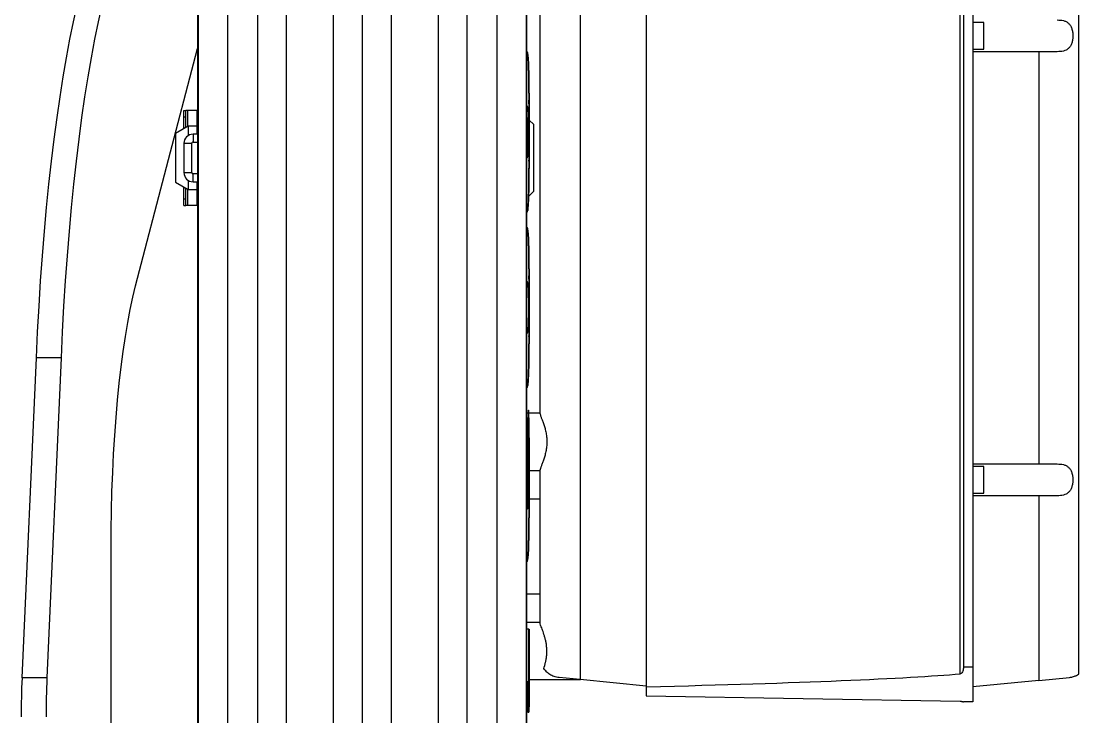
# Model space of a CAD drawing. Header units: centimetres. Extents: x 470464 to 524273, y 49611 to 59074.
# Drawn here: x 488119.46 to 488152.84, y 53987.44 to 54009.38 of the extents above; entities that cross this region are included whole.
import ezdxf

# ---------------------------------------------------------------- set-up
doc = ezdxf.new("R2010")
doc.units = ezdxf.units.CM
doc.header["$MEASUREMENT"] = 0
doc.layers.add('vinç', color=7, linetype='Continuous')

# ---------------------------------------------------------------- blocks, each defined once
blk = doc.blocks.new('fdtrhrghrtsehserhtr')
at = {"color": 2, "linetype": 'Continuous', "lineweight": 25}
for p, q in [((427558.187, 71814.099), (427531.966, 71814.099)), ((427558.391, 71812.833), (427558.297, 71813.806)), ((427538.568, 71813.414), (427538.568, 71812.833)), ((427551.568, 71812.833), (427551.568, 71813.414)), ((427552.568, 71813.414), (427552.568, 71812.833)), ((427538.568, 71812.833), (427538.568, 71810.749)), ((427538.568, 71812.833), (427551.568, 71812.833)), ((427551.568, 71810.749), (427551.568, 71812.833)), ((427552.568, 71812.833), (427552.568, 71810.749)), ((427552.568, 71812.833), (427558.391, 71812.833)), ((427558.391, 71812.833), (427558.591, 71810.749)), ((427537.643, 71811.099), (427537.643, 71810.749)), ((427538.493, 71811.099), (427537.643, 71811.099)), ((427538.493, 71810.749), (427538.493, 71811.099)), ((427551.643, 71811.099), (427551.643, 71810.749)), ((427552.493, 71811.099), (427551.643, 71811.099)), ((427552.493, 71810.749), (427552.493, 71811.099)), ((427532.182, 71810.749), (427557.97, 71810.749)), ((427557.97, 71810.749), (427557.97, 71810.459)), ((427557.97, 71810.749), (427559.07, 71810.749)), ((427559.07, 71810.749), (427559.07, 71810.459)), ((427558.184, 71810.354), (427531.969, 71810.354)), ((427532.182, 71810.459), (427557.97, 71810.459)), ((427558.876, 71800.449), (427559.049, 71810.354)), ((427531.559, 71800.449), (427558.594, 71800.449)), ((427558.568, 71800.449), (427558.368, 71798.365)), ((427558.594, 71800.449), (427558.876, 71800.449)), ((427531.819, 71798.365), (427558.368, 71798.365)), ((427558.368, 71798.365), (427558.304, 71797.701)), ((427558.368, 71796.753), (427558.368, 71798.372)), ((427549.982, 71797.099), (427532.546, 71797.099)), ((427549.968, 71797.099), (427549.968, 71796.745)), ((427556.582, 71797.099), (427551.755, 71797.099)), ((427551.768, 71796.755), (427551.768, 71797.099)), ((427552.678, 71797.099), (427552.678, 71796.755)), ((427555.658, 71796.684), (427555.658, 71797.099)), ((427556.568, 71797.099), (427556.568, 71796.684)), ((427909.419, 71796.684), (427339.423, 71796.684)), ((427339.423, 71796.657), (427909.419, 71796.657)), ((427538.568, 71796.684), (427538.57, 71796.688)), ((427538.57, 71796.684), (427538.57, 71796.688)), ((427538.583, 71796.688), (427538.583, 71796.698)), ((427538.608, 71796.697), (427538.608, 71796.707)), ((427538.646, 71796.706), (427538.646, 71796.716)), ((427538.698, 71796.714), (427538.698, 71796.724)), ((427538.763, 71796.721), (427538.763, 71796.731)), ((427538.843, 71796.727), (427538.843, 71796.737)), ((427538.94, 71796.732), (427538.94, 71796.742)), ((427539.052, 71796.736), (427539.052, 71796.746)), ((427539.18, 71796.74), (427539.18, 71796.75)), ((427539.327, 71796.742), (427539.327, 71796.752)), ((427539.491, 71796.743), (427539.491, 71796.753)), ((427539.674, 71796.745), (427539.674, 71796.755)), ((427539.877, 71796.745), (427539.877, 71796.755)), ((427540.099, 71796.745), (427540.099, 71796.755)), ((427540.21, 71796.745), (427540.099, 71796.745)), ((427541.991, 71796.755), (427540.21, 71796.755)), ((427540.273, 71796.684), (427540.274, 71796.686)), ((427540.343, 71796.755), (427540.607, 71796.755)), ((427540.343, 71796.745), (427540.343, 71796.755)), ((427540.607, 71796.745), (427540.343, 71796.745)), ((427540.607, 71796.755), (427540.894, 71796.755)), ((427540.607, 71796.745), (427540.607, 71796.755)), ((427540.894, 71796.745), (427540.607, 71796.745)), ((427540.704, 71796.735), (427540.668, 71796.699)), ((427540.668, 71796.699), (427540.668, 71796.684)), ((427541.918, 71796.699), (427540.668, 71796.699)), ((427540.868, 71796.899), (427540.725, 71796.755)), ((427540.8, 71796.736), (427540.885, 71796.737)), ((427542.968, 71796.899), (427540.868, 71796.899)), ((427540.885, 71796.737), (427540.975, 71796.737)), ((427540.894, 71796.755), (427541.2, 71796.755)), ((427540.894, 71796.745), (427540.894, 71796.755)), ((427541.2, 71796.745), (427540.894, 71796.745)), ((427540.975, 71796.737), (427541.07, 71796.737)), ((427541.07, 71796.737), (427541.166, 71796.737)), ((427541.166, 71796.737), (427541.259, 71796.737)), ((427541.2, 71796.745), (427541.2, 71796.755)), ((427541.2, 71796.755), (427541.495, 71796.755)), ((427541.495, 71796.745), (427541.2, 71796.745)), ((427541.259, 71796.737), (427541.347, 71796.736)), ((427541.347, 71796.736), (427541.429, 71796.736)), ((427541.495, 71796.745), (427541.495, 71796.755)), ((427541.495, 71796.755), (427541.766, 71796.755)), ((427541.766, 71796.745), (427541.495, 71796.745)), ((427541.766, 71796.745), (427541.766, 71796.755)), ((427541.921, 71796.686), (427541.922, 71796.684)), ((427542.016, 71796.745), (427541.991, 71796.745)), ((427542.016, 71796.745), (427542.016, 71796.755)), ((427542.246, 71796.745), (427542.246, 71796.755)), ((427542.455, 71796.745), (427542.455, 71796.755)), ((427542.644, 71796.744), (427542.644, 71796.754)), ((427542.815, 71796.742), (427542.815, 71796.752)), ((427543.12, 71796.747), (427542.968, 71796.899)), ((427542.968, 71796.74), (427542.968, 71796.75)), ((427543.102, 71796.737), (427543.102, 71796.747)), ((427543.22, 71796.734), (427543.22, 71796.744)), ((427543.321, 71796.729), (427543.321, 71796.739)), ((427543.407, 71796.723), (427543.407, 71796.733)), ((427543.477, 71796.717), (427543.477, 71796.727)), ((427543.533, 71796.709), (427543.533, 71796.719)), ((427543.556, 71796.705), (427543.556, 71796.715)), ((427543.566, 71796.703), (427543.566, 71796.713)), ((427543.573, 71796.701), (427543.573, 71796.711)), ((427543.603, 71796.692), (427543.603, 71796.702)), ((427543.621, 71796.684), (427543.621, 71796.692)), ((427544.102, 71796.684), (427544.104, 71796.688)), ((427544.104, 71796.684), (427544.104, 71796.688)), ((427544.117, 71796.688), (427544.117, 71796.698)), ((427544.142, 71796.697), (427544.142, 71796.707)), ((427544.18, 71796.706), (427544.18, 71796.716)), ((427544.231, 71796.714), (427544.231, 71796.724)), ((427544.297, 71796.721), (427544.297, 71796.731)), ((427544.377, 71796.727), (427544.377, 71796.737)), ((427544.474, 71796.732), (427544.474, 71796.742)), ((427544.586, 71796.736), (427544.586, 71796.746)), ((427544.714, 71796.74), (427544.714, 71796.75)), ((427544.86, 71796.742), (427544.86, 71796.752)), ((427545.025, 71796.743), (427545.025, 71796.753)), ((427545.208, 71796.745), (427545.208, 71796.755)), ((427545.41, 71796.745), (427545.41, 71796.755)), ((427545.633, 71796.745), (427545.633, 71796.755)), ((427545.744, 71796.745), (427545.633, 71796.745)), ((427547.524, 71796.755), (427545.744, 71796.755)), ((427545.877, 71796.755), (427546.141, 71796.755)), ((427545.877, 71796.745), (427545.877, 71796.755)), ((427546.141, 71796.745), (427545.877, 71796.745)), ((427546.141, 71796.755), (427546.428, 71796.755)), ((427546.141, 71796.745), (427546.141, 71796.755)), ((427546.428, 71796.745), (427546.141, 71796.745)), ((427546.334, 71796.736), (427546.419, 71796.737)), ((427546.419, 71796.737), (427546.509, 71796.737)), ((427546.428, 71796.755), (427546.734, 71796.755)), ((427546.428, 71796.745), (427546.428, 71796.755)), ((427546.734, 71796.745), (427546.428, 71796.745)), ((427546.509, 71796.737), (427546.603, 71796.737)), ((427546.603, 71796.737), (427546.7, 71796.737)), ((427546.7, 71796.737), (427546.793, 71796.737)), ((427546.734, 71796.755), (427547.028, 71796.755)), ((427546.734, 71796.745), (427546.734, 71796.755)), ((427547.028, 71796.745), (427546.734, 71796.745)), ((427546.793, 71796.737), (427546.881, 71796.736)), ((427546.881, 71796.736), (427546.963, 71796.736)), ((427547.028, 71796.745), (427547.028, 71796.755)), ((427547.028, 71796.755), (427547.3, 71796.755)), ((427547.3, 71796.745), (427547.028, 71796.745)), ((427547.3, 71796.745), (427547.3, 71796.755)), ((427547.455, 71796.686), (427547.456, 71796.684)), ((427547.55, 71796.745), (427547.524, 71796.745)), ((427547.55, 71796.745), (427547.55, 71796.755)), ((427547.78, 71796.745), (427547.78, 71796.755)), ((427547.989, 71796.745), (427547.989, 71796.755)), ((427548.178, 71796.744), (427548.178, 71796.754)), ((427548.349, 71796.742), (427548.349, 71796.752)), ((427548.502, 71796.74), (427548.502, 71796.75)), ((427548.636, 71796.737), (427548.636, 71796.747)), ((427548.753, 71796.734), (427548.753, 71796.744)), ((427548.855, 71796.729), (427548.855, 71796.739)), ((427548.941, 71796.723), (427548.941, 71796.733)), ((427549.011, 71796.717), (427549.011, 71796.727)), ((427549.067, 71796.709), (427549.067, 71796.719)), ((427549.09, 71796.705), (427549.09, 71796.715)), ((427549.1, 71796.703), (427549.1, 71796.713)), ((427549.107, 71796.701), (427549.107, 71796.711)), ((427549.137, 71796.692), (427549.137, 71796.702)), ((427549.155, 71796.684), (427549.155, 71796.692)), ((427549.873, 71796.73), (427549.873, 71796.74)), ((427549.968, 71796.73), (427549.968, 71796.684)), ((427549.981, 71796.736), (427549.981, 71796.746)), ((427550.096, 71796.684), (427550.096, 71796.686)), ((427550.104, 71796.739), (427550.104, 71796.749)), ((427550.221, 71796.684), (427550.221, 71796.692)), ((427550.24, 71796.742), (427550.24, 71796.752)), ((427550.36, 71796.687), (427550.36, 71796.697)), ((427550.391, 71796.744), (427550.391, 71796.754)), ((427550.513, 71796.691), (427550.513, 71796.701)), ((427550.557, 71796.745), (427550.557, 71796.755)), ((427550.68, 71796.694), (427550.68, 71796.704)), ((427550.738, 71796.745), (427550.738, 71796.755)), ((427550.862, 71796.697), (427550.862, 71796.707)), ((427550.935, 71796.745), (427550.935, 71796.755)), ((427551.057, 71796.699), (427551.057, 71796.709)), ((427552.877, 71796.755), (427551.075, 71796.755)), ((427551.148, 71796.745), (427551.075, 71796.745)), ((427551.148, 71796.745), (427551.148, 71796.755)), ((427551.265, 71796.711), (427551.486, 71796.711)), ((427551.265, 71796.701), (427551.265, 71796.711)), ((427551.486, 71796.701), (427551.265, 71796.701)), ((427551.376, 71796.755), (427551.621, 71796.755)), ((427551.376, 71796.745), (427551.376, 71796.755)), ((427551.621, 71796.745), (427551.376, 71796.745)), ((427551.486, 71796.711), (427551.599, 71796.711)), ((427551.486, 71796.701), (427551.486, 71796.711)), ((427551.599, 71796.701), (427551.486, 71796.701)), ((427551.599, 71796.711), (427551.693, 71796.711)), ((427551.599, 71796.701), (427551.599, 71796.711)), ((427551.693, 71796.701), (427551.599, 71796.701)), ((427551.621, 71796.755), (427551.883, 71796.755)), ((427551.621, 71796.745), (427551.621, 71796.755)), ((427551.883, 71796.745), (427551.621, 71796.745)), ((427551.693, 71796.711), (427552.067, 71796.71)), ((427551.693, 71796.701), (427551.693, 71796.711)), ((427552.067, 71796.7), (427551.693, 71796.701)), ((427551.768, 71796.711), (427551.768, 71796.737)), ((427551.774, 71796.737), (427551.881, 71796.738)), ((427551.881, 71796.738), (427552, 71796.738)), ((427551.883, 71796.755), (427552.02, 71796.755)), ((427551.883, 71796.745), (427551.883, 71796.755)), ((427552.02, 71796.745), (427551.883, 71796.745)), ((427552, 71796.738), (427552.12, 71796.738)), ((427552.02, 71796.755), (427552.08, 71796.755)), ((427552.02, 71796.745), (427552.02, 71796.755)), ((427552.08, 71796.745), (427552.02, 71796.745)), ((427552.067, 71796.7), (427552.067, 71796.71)), ((427552.08, 71796.745), (427552.08, 71796.755)), ((427552.08, 71796.755), (427552.128, 71796.755)), ((427552.128, 71796.745), (427552.08, 71796.745)), ((427552.12, 71796.738), (427552.228, 71796.737)), ((427552.128, 71796.755), (427552.321, 71796.755)), ((427552.128, 71796.745), (427552.128, 71796.755)), ((427552.321, 71796.745), (427552.128, 71796.745)), ((427552.228, 71796.737), (427552.328, 71796.737)), ((427552.321, 71796.755), (427552.514, 71796.755)), ((427552.321, 71796.745), (427552.321, 71796.755)), ((427552.514, 71796.745), (427552.321, 71796.745)), ((427552.439, 71796.698), (427552.439, 71796.708)), ((427552.514, 71796.755), (427552.706, 71796.755)), ((427552.514, 71796.745), (427552.514, 71796.755)), ((427552.706, 71796.745), (427552.514, 71796.745)), ((427552.619, 71796.695), (427552.619, 71796.705)), ((427552.678, 71796.731), (427552.678, 71796.705)), ((427552.706, 71796.745), (427552.706, 71796.755)), ((427552.795, 71796.693), (427552.795, 71796.703)), ((427552.897, 71796.745), (427552.877, 71796.745)), ((427552.897, 71796.745), (427552.897, 71796.755)), ((427552.965, 71796.699), (427552.986, 71796.699)), ((427552.965, 71796.689), (427552.965, 71796.699)), ((427552.986, 71796.689), (427552.965, 71796.689)), ((427552.986, 71796.689), (427552.986, 71796.699)), ((427552.997, 71796.688), (427552.986, 71796.689)), ((427552.997, 71796.688), (427552.997, 71796.693)), ((427553.001, 71796.688), (427552.997, 71796.688)), ((427553.084, 71796.745), (427553.084, 71796.755)), ((427553.265, 71796.745), (427553.265, 71796.755)), ((427553.441, 71796.744), (427553.441, 71796.754)), ((427553.611, 71796.744), (427553.611, 71796.754)), ((427553.771, 71796.742), (427553.771, 71796.752)), ((427553.922, 71796.74), (427553.922, 71796.75)), ((427554.063, 71796.737), (427554.063, 71796.747)), ((427554.192, 71796.734), (427554.192, 71796.744)), ((427554.307, 71796.729), (427554.307, 71796.739)), ((427554.408, 71796.723), (427554.408, 71796.733)), ((427554.494, 71796.715), (427554.494, 71796.726)), ((427554.563, 71796.706), (427554.563, 71796.716)), ((427554.613, 71796.695), (427554.613, 71796.705)), ((427554.644, 71796.684), (427554.644, 71796.692)), ((427557.752, 71796.755), (427556.772, 71796.755)), ((427556.772, 71796.755), (427557.661, 71796.755)), ((427556.772, 71796.755), (427556.772, 71796.755)), ((427556.772, 71796.745), (427556.772, 71796.755)), ((427557.661, 71796.745), (427556.772, 71796.745)), ((427556.772, 71796.745), (427556.772, 71796.684)), ((427557.661, 71796.745), (427557.661, 71796.755)), ((427558.427, 71796.684), (427558.427, 71796.719)), ((427559.393, 71796.739), (427559.393, 71796.749)), ((427559.393, 71796.714), (427559.393, 71796.739)), ((427339.423, 71795.731), (427909.419, 71795.731)), ((427339.423, 71794.788), (427784.918, 71794.788)), ((427339.423, 71793.882), (427784.918, 71793.882)), ((427339.423, 71792.397), (427784.918, 71792.397)), ((427339.423, 71791.484), (427784.918, 71791.484)), ((427339.423, 71790.571), (427784.918, 71790.571)), ((427339.423, 71789.086), (427784.918, 71789.086)), ((427339.423, 71788.18), (427788.976, 71788.18)), ((427339.423, 71787.237), (427789.774, 71787.237)), ((427339.423, 71786.311), (427790.557, 71786.311)), ((427339.423, 71786.284), (427790.58, 71786.284)), ((427545.95, 71784.334), (427538.466, 71786.284)), ((427540.418, 71786.269), (427540.418, 71786.284)), ((427540.418, 71786.269), (427541.118, 71786.269)), ((427540.418, 71786.269), (427540.418, 71785.979)), ((427540.918, 71786.269), (427540.918, 71785.999)), ((427541.118, 71786.269), (427541.118, 71786.284)), ((427541.118, 71786.269), (427541.168, 71786.269)), ((427541.168, 71786.284), (427541.168, 71786.149)), ((427541.418, 71786.149), (427541.418, 71786.284)), ((427542.418, 71786.284), (427542.418, 71786.149)), ((427542.668, 71786.149), (427542.668, 71786.284)), ((427542.668, 71786.269), (427542.718, 71786.269)), ((427542.718, 71786.284), (427542.718, 71786.269)), ((427542.718, 71786.269), (427543.418, 71786.269)), ((427542.918, 71785.999), (427542.918, 71786.269)), ((427543.418, 71786.284), (427543.418, 71786.269)), ((427543.418, 71786.269), (427543.418, 71785.979)), ((427540.93, 71785.979), (427540.418, 71785.979)), ((427540.418, 71785.979), (427540.418, 71785.919)), ((427540.618, 71785.919), (427540.418, 71785.919)), ((427540.418, 71785.859), (427540.418, 71785.919)), ((427540.618, 71785.859), (427540.618, 71785.919)), ((427540.964, 71785.919), (427540.618, 71785.919)), ((427540.918, 71785.999), (427541.149, 71785.599)), ((427540.918, 71785.999), (427541.21, 71785.999)), ((427541.168, 71786.149), (427541.293, 71786.149)), ((427541.293, 71786.149), (427541.418, 71786.149)), ((427541.456, 71785.861), (427541.456, 71786.111)), ((427542.381, 71786.111), (427541.456, 71786.111)), ((427542.381, 71785.986), (427542.381, 71786.111)), ((427542.381, 71785.861), (427542.381, 71785.986)), ((427542.668, 71786.149), (427542.418, 71786.149)), ((427542.626, 71785.999), (427542.918, 71785.999)), ((427542.687, 71785.599), (427542.918, 71785.999)), ((427543.218, 71785.919), (427542.872, 71785.919)), ((427543.418, 71785.979), (427542.907, 71785.979)), ((427543.418, 71785.919), (427543.218, 71785.919)), ((427543.218, 71785.919), (427543.218, 71785.859)), ((427543.418, 71785.979), (427543.418, 71785.919)), ((427543.418, 71785.859), (427543.418, 71785.919)), ((427540.618, 71785.859), (427540.418, 71785.859)), ((427540.999, 71785.859), (427540.618, 71785.859)), ((427541.149, 71785.599), (427542.687, 71785.599)), ((427541.456, 71785.861), (427542.381, 71785.861)), ((427543.218, 71785.859), (427542.837, 71785.859)), ((427543.418, 71785.859), (427543.218, 71785.859)), ((427574.566, 71783.561), (427554.27, 71783.561)), ((427548.218, 71781.982), (427558.315, 71781.539)), ((427548.218, 71781.982), (427548.218, 71781.194)), ((427558.315, 71781.539), (427558.315, 71780.751)), ((427548.218, 71781.194), (427558.315, 71780.751))]:
    blk.add_line(p, q, dxfattribs=at)
at = {"color": 2, "linetype": 'Continuous', "lineweight": 25, "flags": 128}
for points in [[(427554.27, 71783.561), (427553.656, 71783.564), (427553.045, 71783.574), (427552.438, 71783.591), (427551.838, 71783.613), (427551.247, 71783.642), (427550.667, 71783.678), (427550.102, 71783.719), (427549.551, 71783.767), (427549.019, 71783.82), (427548.507, 71783.879), (427548.016, 71783.943), (427547.549, 71784.012), (427547.107, 71784.086), (427546.692, 71784.165), (427546.306, 71784.248), (427545.95, 71784.334)], [(427535.706, 71783.64), (427536.14, 71783.513), (427536.606, 71783.389), (427537.101, 71783.269), (427537.625, 71783.152), (427538.178, 71783.04), (427538.757, 71782.931), (427539.363, 71782.827), (427539.993, 71782.728), (427540.647, 71782.633), (427541.324, 71782.544), (427542.022, 71782.459), (427542.741, 71782.38), (427543.478, 71782.306), (427544.232, 71782.237), (427545.003, 71782.174), (427545.788, 71782.117), (427546.587, 71782.066), (427547.397, 71782.021), (427548.218, 71781.982)], [(427535.706, 71782.852), (427536.14, 71782.725), (427536.606, 71782.601), (427537.101, 71782.481), (427537.625, 71782.364), (427538.178, 71782.252), (427538.757, 71782.143), (427539.363, 71782.04), (427539.993, 71781.94), (427540.647, 71781.846), (427541.324, 71781.756), (427542.022, 71781.671), (427542.741, 71781.592), (427543.478, 71781.518), (427544.232, 71781.449), (427545.003, 71781.387), (427545.788, 71781.329), (427546.587, 71781.278), (427547.397, 71781.233), (427548.218, 71781.194)]]:
    blk.add_lwpolyline(points, dxfattribs=at)
at = {"color": 2, "linetype": 'Continuous', "lineweight": 25}
for centre, radius, start, end in [((427541.456, 71786.149), 0.287, 180, 270), ((427541.456, 71786.149), 0.0375, 180, 270), ((427542.381, 71786.149), 0.287, 270, 0), ((427542.381, 71786.149), 0.0375, 270, 0), ((427559.533, 71809.547), 28.035, 267.511, 270.0147), ((427559.533, 71808.76), 28.035, 267.511, 270.0147)]:
    blk.add_arc(centre, radius, start, end, dxfattribs=at)
for centre, major_axis, ratio, start_param, end_param in [((427557.97, 71748.536), (0, 63.019), 0.017455, 5.680422, 6.087685), ((427538.742, 71742.338), (0, 54.417), 0.063405, 0.04587, 0.049674), ((427538.742, 71742.338), (0, 54.407), 0.063405, 0.045878, 0.047567), ((427538.877, 71742.338), (0, 54.417), 0.117634, 0.041944, 0.04587), ((427538.877, 71742.338), (0, 54.407), 0.117634, 0.041952, 0.045878), ((427539, 71742.338), (0, 54.417), 0.171514, 0.037909, 0.041944), ((427539, 71742.338), (0, 54.407), 0.171514, 0.037916, 0.041952), ((427539.129, 71742.338), (0, 54.417), 0.234221, 0.033866, 0.037909), ((427539.129, 71742.338), (0, 54.407), 0.234221, 0.033872, 0.037916), ((427539.248, 71742.338), (0, 54.417), 0.298607, 0.029831, 0.033866), ((427539.248, 71742.338), (0, 54.407), 0.298607, 0.029836, 0.033872), ((427539.361, 71742.338), (0, 54.417), 0.368588, 0.025824, 0.029831), ((427539.361, 71742.338), (0, 54.407), 0.368588, 0.025829, 0.029836), ((427539.481, 71742.338), (0, 54.417), 0.454035, 0.021932, 0.025824), ((427539.481, 71742.338), (0, 54.407), 0.454035, 0.021936, 0.025829), ((427539.595, 71742.338), (0, 54.417), 0.549351, 0.018176, 0.021932), ((427539.595, 71742.338), (0, 54.407), 0.549351, 0.01818, 0.021936), ((427539.7, 71742.338), (0, 54.417), 0.655575, 0.01457, 0.018176), ((427539.7, 71742.338), (0, 54.407), 0.655575, 0.014573, 0.01818), ((427539.813, 71742.338), (0, 54.417), 0.798206, 0.011206, 0.01457), ((427539.813, 71742.338), (0, 54.407), 0.798206, 0.011208, 0.014573), ((427539.922, 71742.338), (0, 54.417), 0.976841, 0.008108, 0.011206), ((427539.922, 71742.338), (0, 54.407), 0.976841, 0.008109, 0.011208), ((427540.017, 71742.338), (64.797, 0), 0.839812, 1.576079, 1.578904), ((427540.017, 71742.338), (64.785, 0), 0.839812, 1.57608, 1.578905), ((427540.109, 71742.338), (82.356, 0), 0.660755, 1.573623, 1.576079), ((427540.109, 71742.338), (82.341, 0), 0.660755, 1.573624, 1.57608), ((427540.463, 71742.338), (0, 54.407), 0.077769, 0.039634, 0.04183), ((427540.514, 71742.338), (0, 54.407), 0.101343, 0.037576, 0.039634), ((427540.609, 71742.338), (0, 54.407), 0.148894, 0.033995, 0.035823), ((427540.692, 71742.338), (0, 54.407), 0.19406, 0.03068, 0.033995), ((427540.826, 71742.338), (0, 54.407), 0.27409, 0.027821, 0.03068), ((427540.972, 71742.338), (0, 54.407), 0.37067, 0.025388, 0.027821), ((427541.144, 71742.338), (0, 54.407), 0.494867, 0.023327, 0.025388), ((427541.367, 71742.338), (0, 54.407), 0.671277, 0.021627, 0.023327), ((427541.674, 71742.338), (0, 54.407), 0.931839, 0.020277, 0.021627), ((427542.066, 71742.338), (70.015, 0), 0.777088, 1.590013, 1.591073), ((427540.315, 71742.338), (60.721, 0), 0.89602, 1.549979, 1.55116), ((427540.662, 71742.338), (0, 54.407), 0.809554, 6.260874, 6.262368), ((427540.931, 71742.338), (0, 54.407), 0.587706, 6.25902, 6.260874), ((427541.13, 71742.338), (0, 54.407), 0.436421, 6.256801, 6.25902), ((427541.285, 71742.338), (0, 54.407), 0.328258, 6.254195, 6.256801), ((427541.43, 71742.338), (0, 54.407), 0.236424, 6.251141, 6.254195), ((427541.551, 71742.338), (0, 54.407), 0.166989, 6.24763, 6.251141), ((427541.653, 71742.338), (0, 54.407), 0.114513, 6.243652, 6.24763), ((427541.729, 71742.338), (0, 54.407), 0.078825, 6.241463, 6.243652), ((427542.057, 71742.338), (90.028, 0), 0.604451, 1.566376, 1.568702), ((427542.057, 71742.338), (90.011, 0), 0.604451, 1.566375, 1.568701), ((427542.147, 71742.338), (69.796, 0), 0.77967, 1.563663, 1.566376), ((427542.147, 71742.338), (69.783, 0), 0.77967, 1.563662, 1.566375), ((427542.239, 71742.338), (56.772, 0), 0.958526, 1.560652, 1.563663), ((427542.239, 71742.338), (56.762, 0), 0.958526, 1.560651, 1.563662), ((427542.344, 71742.338), (0, 54.417), 0.854531, 6.269766, 6.273041), ((427542.344, 71742.338), (0, 54.407), 0.854531, 6.269764, 6.27304), ((427542.459, 71742.338), (0, 54.417), 0.697025, 6.266229, 6.269766), ((427542.459, 71742.338), (0, 54.407), 0.697025, 6.266226, 6.269764), ((427542.563, 71742.338), (0, 54.417), 0.583832, 6.262521, 6.266229), ((427542.563, 71742.338), (0, 54.407), 0.583832, 6.262517, 6.266226), ((427542.675, 71742.338), (0, 54.417), 0.484499, 6.258673, 6.262521), ((427542.675, 71742.338), (0, 54.407), 0.484499, 6.258669, 6.262517), ((427542.792, 71742.338), (0, 54.417), 0.396214, 6.254697, 6.258673), ((427542.792, 71742.338), (0, 54.407), 0.396214, 6.254691, 6.258669), ((427542.91, 71742.338), (0, 54.417), 0.320191, 6.250666, 6.254697), ((427542.91, 71742.338), (0, 54.407), 0.320191, 6.25066, 6.254691), ((427543.025, 71742.338), (0, 54.417), 0.255572, 6.246624, 6.250666), ((427543.025, 71742.338), (0, 54.407), 0.255572, 6.246618, 6.25066), ((427543.12, 71742.338), (0, 54.417), 0.207412, 6.244602, 6.246624), ((427543.12, 71742.338), (0, 54.407), 0.207412, 6.244594, 6.246618), ((427543.271, 71742.338), (0, 54.417), 0.137655, 6.238796, 6.242771), ((427543.271, 71742.338), (0, 54.407), 0.137655, 6.238788, 6.242763), ((427543.4, 71742.338), (0, 54.417), 0.084342, 6.234947, 6.238796), ((427543.4, 71742.338), (0, 54.407), 0.084342, 6.235618, 6.238788), ((427543.546, 71742.338), (0, 54.417), 0.028689, 6.231903, 6.234947), ((427544.276, 71742.338), (0, 54.417), 0.063434, 0.04587, 0.049674), ((427544.276, 71742.338), (0, 54.407), 0.063434, 0.045878, 0.047567), ((427544.411, 71742.338), (0, 54.417), 0.117626, 0.041944, 0.04587), ((427544.411, 71742.338), (0, 54.407), 0.117626, 0.041952, 0.045878), ((427544.534, 71742.338), (0, 54.417), 0.171519, 0.037909, 0.041944), ((427544.534, 71742.338), (0, 54.407), 0.171519, 0.037916, 0.041952), ((427544.663, 71742.338), (0, 54.417), 0.23422, 0.033866, 0.037909), ((427544.663, 71742.338), (0, 54.407), 0.23422, 0.033872, 0.037916), ((427544.782, 71742.338), (0, 54.417), 0.298579, 0.029831, 0.033866), ((427544.782, 71742.338), (0, 54.407), 0.298579, 0.029836, 0.033872), ((427544.895, 71742.338), (0, 54.417), 0.368622, 0.025824, 0.029831), ((427544.895, 71742.338), (0, 54.407), 0.368622, 0.025829, 0.029836), ((427545.015, 71742.338), (0, 54.417), 0.454077, 0.021932, 0.025824), ((427545.015, 71742.338), (0, 54.407), 0.454077, 0.021936, 0.025829), ((427545.129, 71742.338), (0, 54.417), 0.549362, 0.018176, 0.021932), ((427545.129, 71742.338), (0, 54.407), 0.549362, 0.01818, 0.021936), ((427545.234, 71742.338), (0, 54.417), 0.655575, 0.01457, 0.018176), ((427545.234, 71742.338), (0, 54.407), 0.655575, 0.014573, 0.01818), ((427545.347, 71742.338), (0, 54.417), 0.798194, 0.011206, 0.01457), ((427545.347, 71742.338), (0, 54.407), 0.798194, 0.011208, 0.014573), ((427545.456, 71742.338), (0, 54.417), 0.97679, 0.008108, 0.011206), ((427545.456, 71742.338), (0, 54.407), 0.97679, 0.008109, 0.011208), ((427545.55, 71742.338), (64.794, 0), 0.83985, 1.576079, 1.578904), ((427545.55, 71742.338), (64.782, 0), 0.83985, 1.57608, 1.578905), ((427545.643, 71742.338), (82.36, 0), 0.660729, 1.573623, 1.576079), ((427545.643, 71742.338), (82.345, 0), 0.660729, 1.573624, 1.57608), ((427545.863, 71742.338), (0, 54.407), 0.021879, 0.046632, 0.047567), ((427545.905, 71742.338), (0, 54.407), 0.038469, 0.044163, 0.046632), ((427545.95, 71742.338), (0, 54.407), 0.056989, 0.04183, 0.044163), ((427545.997, 71742.338), (0, 54.407), 0.0778, 0.039634, 0.04183), ((427546.048, 71742.338), (0, 54.407), 0.101359, 0.037576, 0.039634), ((427546.079, 71742.338), (0, 54.407), 0.116441, 0.037269, 0.037576), ((427546.088, 71742.338), (0, 54.407), 0.121204, 0.03678, 0.037269), ((427546.106, 71742.338), (0, 54.407), 0.129912, 0.035823, 0.03678), ((427546.143, 71742.338), (0, 54.407), 0.148865, 0.033995, 0.035823), ((427546.226, 71742.338), (0, 54.407), 0.194031, 0.03068, 0.033995), ((427546.36, 71742.338), (0, 54.407), 0.27413, 0.027821, 0.03068), ((427546.506, 71742.338), (0, 54.407), 0.37062, 0.025388, 0.027821), ((427546.677, 71742.338), (0, 54.407), 0.494859, 0.023327, 0.025388), ((427546.901, 71742.338), (0, 54.407), 0.671206, 0.021627, 0.023327), ((427547.208, 71742.338), (0, 54.407), 0.931911, 0.020277, 0.021627), ((427547.599, 71742.338), (70.012, 0), 0.777117, 1.590013, 1.591073), ((427545.849, 71742.338), (60.723, 0), 0.89599, 1.549979, 1.55116), ((427546.196, 71742.338), (0, 54.407), 0.809528, 6.260874, 6.262368), ((427546.465, 71742.338), (0, 54.407), 0.587685, 6.25902, 6.260874), ((427546.664, 71742.338), (0, 54.407), 0.43639, 6.256801, 6.25902), ((427546.819, 71742.338), (0, 54.407), 0.328266, 6.254195, 6.256801), ((427546.964, 71742.338), (0, 54.407), 0.236423, 6.251141, 6.254195), ((427547.085, 71742.338), (0, 54.407), 0.166958, 6.24763, 6.251141), ((427547.187, 71742.338), (0, 54.407), 0.114515, 6.243652, 6.24763), ((427547.263, 71742.338), (0, 54.407), 0.078856, 6.241463, 6.243652), ((427547.591, 71742.338), (90.029, 0), 0.604441, 1.566376, 1.568702), ((427547.591, 71742.338), (90.013, 0), 0.604441, 1.566375, 1.568701), ((427547.68, 71742.338), (69.794, 0), 0.779686, 1.563663, 1.566376), ((427547.68, 71742.338), (69.781, 0), 0.779686, 1.563662, 1.566375), ((427547.773, 71742.338), (56.768, 0), 0.95859, 1.560652, 1.563663), ((427547.773, 71742.338), (56.758, 0), 0.95859, 1.560651, 1.563662), ((427547.878, 71742.338), (0, 54.417), 0.85451, 6.269766, 6.273041), ((427547.878, 71742.338), (0, 54.407), 0.85451, 6.269764, 6.27304), ((427547.993, 71742.338), (0, 54.417), 0.697023, 6.266229, 6.269766), ((427547.993, 71742.338), (0, 54.407), 0.697023, 6.266226, 6.269764), ((427548.097, 71742.338), (0, 54.417), 0.583838, 6.262521, 6.266229), ((427548.097, 71742.338), (0, 54.407), 0.583838, 6.262517, 6.266226), ((427548.209, 71742.338), (0, 54.417), 0.484528, 6.258673, 6.262521), ((427548.209, 71742.338), (0, 54.407), 0.484528, 6.258669, 6.262517), ((427548.326, 71742.338), (0, 54.417), 0.396272, 6.254697, 6.258673), ((427548.326, 71742.338), (0, 54.407), 0.396272, 6.254691, 6.258669), ((427548.444, 71742.338), (0, 54.417), 0.320168, 6.250666, 6.254697), ((427548.444, 71742.338), (0, 54.407), 0.320168, 6.25066, 6.254691), ((427548.559, 71742.338), (0, 54.417), 0.255556, 6.246624, 6.250666), ((427548.559, 71742.338), (0, 54.407), 0.255556, 6.246618, 6.25066), ((427548.654, 71742.338), (0, 54.417), 0.207437, 6.244602, 6.246624), ((427548.654, 71742.338), (0, 54.407), 0.207437, 6.244594, 6.246618), ((427548.805, 71742.338), (0, 54.417), 0.137618, 6.238796, 6.242771), ((427548.805, 71742.338), (0, 54.407), 0.137618, 6.238788, 6.242763), ((427548.933, 71742.338), (0, 54.417), 0.084364, 6.234947, 6.238796), ((427548.933, 71742.338), (0, 54.407), 0.084364, 6.235618, 6.238788), ((427549.079, 71742.338), (0, 54.417), 0.02871, 6.231903, 6.234947), ((427550.428, 71742.338), (0, 54.417), 0.436303, 0.018812, 0.023359), ((427550.428, 71742.338), (0, 54.407), 0.436303, 0.018816, 0.023363), ((427545.876, 71742.338), (171.134, 0), 0.317923, 1.539692, 1.547433), ((427550.544, 71742.338), (0, 54.417), 0.549722, 0.014727, 0.018812), ((427550.544, 71742.338), (0, 54.407), 0.549722, 0.01473, 0.018816), ((427552.48, 71742.338), (0, 54.417), 0.868368, 0.050474, 0.051283), ((427553.027, 71742.338), (58.092, 0), 0.936742, 1.619127, 1.62127), ((427550.659, 71742.338), (0, 54.417), 0.692509, 0.011106, 0.014727), ((427550.659, 71742.338), (0, 54.407), 0.692509, 0.011108, 0.01473), ((427553.697, 71742.338), (71.955, 0), 0.75627, 1.617194, 1.619127), ((427550.77, 71742.338), (0, 54.417), 0.877273, 0.007949, 0.011106), ((427550.77, 71742.338), (0, 54.407), 0.877273, 0.007951, 0.011108), ((427553.697, 71742.338), (71.942, 0), 0.75627, 1.617202, 1.618364), ((427554.555, 71742.338), (90.452, 0), 0.601618, 1.615499, 1.617194), ((427554.555, 71742.338), (90.435, 0), 0.601618, 1.615507, 1.617202), ((427550.873, 71742.338), (60.642, 0), 0.897359, 1.57601, 1.578745), ((427550.873, 71742.338), (60.631, 0), 0.897359, 1.576011, 1.578747), ((427555.634, 71742.338), (114.597, 0), 0.47486, 1.614036, 1.615499), ((427555.634, 71742.338), (114.576, 0), 0.47486, 1.614044, 1.615507), ((427550.965, 71742.338), (78.267, 0), 0.695278, 1.573691, 1.57601), ((427550.965, 71742.338), (78.253, 0), 0.695278, 1.573691, 1.576011), ((427557.118, 71742.338), (148.943, 0), 0.365358, 1.612816, 1.614036), ((427557.118, 71742.338), (148.916, 0), 0.365358, 1.612823, 1.614044), ((427559.759, 71742.338), (211.796, 0), 0.256934, 1.611894, 1.612816), ((427559.759, 71742.338), (211.757, 0), 0.256934, 1.611902, 1.612823), ((427564.902, 71742.338), (336.987, 0), 0.161482, 1.611277, 1.611894), ((427564.902, 71742.338), (336.925, 0), 0.161482, 1.611284, 1.611902), ((427551.839, 71742.338), (0, 54.407), 0.378883, 0.026688, 0.031104), ((427552.052, 71742.338), (0, 54.407), 0.525505, 0.023183, 0.026688), ((427552.291, 71742.338), (0, 54.407), 0.715191, 0.021647, 0.023183), ((427552.534, 71742.338), (0, 54.407), 0.921377, 0.02029, 0.021647), ((427552.825, 71742.338), (64.509, 0), 0.843415, 1.589907, 1.591086), ((427553.224, 71742.338), (85.385, 0), 0.637201, 1.588914, 1.589907), ((427539.651, 71742.338), (305.653, 0), 0.178037, 1.528946, 1.530161), ((427539.651, 71742.338), (305.597, 0), 0.178037, 1.528938, 1.530154), ((427550.984, 71742.338), (78.29, 0), 0.694949, 1.551419, 1.552464), ((427544.482, 71742.338), (190.17, 0), 0.286152, 1.527997, 1.528946), ((427544.482, 71742.338), (190.135, 0), 0.286152, 1.527989, 1.528938), ((427551.441, 71742.338), (54.708, 0), 0.994513, 1.548818, 1.551419), ((427546.311, 71742.338), (147.428, 0), 0.369111, 1.526805, 1.527997), ((427546.311, 71742.338), (147.401, 0), 0.369111, 1.526797, 1.527989), ((427551.879, 71742.338), (0, 54.407), 0.639395, 6.257964, 6.261207), ((427552.147, 71742.338), (0, 54.407), 0.443883, 6.25432, 6.257964), ((427547.577, 71742.338), (118.643, 0), 0.458665, 1.525366, 1.526805), ((427547.577, 71742.338), (118.621, 0), 0.458665, 1.525358, 1.526797), ((427552.368, 71742.338), (0, 54.407), 0.303181, 6.250372, 6.25432), ((427552.533, 71742.338), (0, 54.407), 0.210727, 6.246381, 6.250372), ((427552.69, 71742.338), (0, 54.407), 0.132145, 6.242422, 6.246381), ((427552.817, 71742.338), (0, 54.407), 0.074784, 6.238765, 6.242422), ((427552.978, 71742.338), (83.018, 0), 0.65549, 1.565215, 1.567337), ((427552.978, 71742.338), (83.003, 0), 0.65549, 1.565214, 1.567336), ((427553.049, 71742.338), (70.303, 0), 0.774037, 1.562799, 1.565215), ((427553.049, 71742.338), (70.291, 0), 0.774037, 1.562797, 1.565214), ((427553.138, 71742.338), (59.16, 0), 0.91983, 1.56009, 1.562799), ((427553.138, 71742.338), (59.149, 0), 0.91983, 1.560088, 1.562797), ((427553.235, 71742.338), (0, 54.417), 0.920887, 6.269475, 6.272479), ((427553.235, 71742.338), (0, 54.407), 0.920887, 6.269472, 6.272477), ((427553.336, 71742.338), (0, 54.417), 0.784979, 6.266177, 6.269475), ((427553.336, 71742.338), (0, 54.407), 0.784979, 6.266174, 6.269472), ((427553.448, 71742.338), (0, 54.417), 0.664447, 6.262589, 6.266177), ((427553.448, 71742.338), (0, 54.407), 0.664447, 6.262585, 6.266174), ((427553.582, 71742.338), (0, 54.417), 0.544905, 6.258711, 6.262589), ((427553.582, 71742.338), (0, 54.407), 0.544905, 6.258706, 6.262585), ((427553.717, 71742.338), (0, 54.417), 0.442961, 6.254547, 6.258711), ((427553.717, 71742.338), (0, 54.407), 0.442961, 6.254541, 6.258706), ((427553.853, 71742.338), (0, 54.417), 0.35597, 6.250098, 6.254547), ((427553.853, 71742.338), (0, 54.407), 0.35597, 6.250092, 6.254541), ((427554.007, 71742.338), (0, 54.417), 0.270595, 6.24538, 6.250098), ((427554.007, 71742.338), (0, 54.407), 0.270595, 6.245374, 6.250092), ((427554.184, 71742.338), (0, 54.417), 0.18424, 6.24038, 6.24538), ((427554.184, 71742.338), (0, 54.407), 0.18424, 6.240372, 6.245374), ((427554.362, 71742.338), (0, 54.417), 0.107949, 6.235102, 6.24038), ((427554.362, 71742.338), (0, 54.407), 0.107949, 6.235618, 6.240372), ((427554.54, 71742.338), (0, 54.417), 0.039771, 6.231903, 6.235102)]:
    blk.add_ellipse(centre, major_axis=major_axis, ratio=ratio, start_param=start_param, end_param=end_param, dxfattribs=at)
for points, knots in [([(427558.297, 71813.806), (427558.292, 71813.854), (427558.283, 71813.896), (427558.265, 71813.95), (427558.259, 71813.966), (427558.246, 71813.997), (427558.239, 71814.011), (427558.22, 71814.048), (427558.209, 71814.067), (427558.196, 71814.086), (427558.193, 71814.091), (427558.188, 71814.097), (427558.187, 71814.099), (427558.187, 71814.099)], [0, 0, 0, 0, 0.25, 0.25, 0.375, 0.375, 0.5, 0.5, 0.75, 0.75, 0.875, 0.875, 1, 1, 1, 1]), ([(427537.568, 71813.414), (427537.568, 71813.484), (427537.573, 71813.55), (427537.596, 71813.64), (427537.606, 71813.669), (427537.633, 71813.723), (427537.65, 71813.748), (427537.69, 71813.793), (427537.714, 71813.813), (427537.77, 71813.848), (427537.802, 71813.863), (427537.853, 71813.88), (427537.871, 71813.885), (427537.908, 71813.894), (427537.927, 71813.898), (427537.966, 71813.903), (427537.986, 71813.906), (427538.026, 71813.909), (427538.047, 71813.909), (427538.087, 71813.909), (427538.107, 71813.909), (427538.148, 71813.906), (427538.168, 71813.904), (427538.227, 71813.895), (427538.264, 71813.887), (427538.333, 71813.863), (427538.365, 71813.849), (427538.407, 71813.823), (427538.42, 71813.813), (427538.444, 71813.793), (427538.455, 71813.783), (427538.486, 71813.749), (427538.503, 71813.724), (427538.53, 71813.67), (427538.54, 71813.642), (427538.555, 71813.581), (427538.561, 71813.549), (427538.567, 71813.483), (427538.568, 71813.45), (427538.568, 71813.414)], [0, 0, 0, 0, 0.125, 0.125, 0.1875, 0.1875, 0.25, 0.25, 0.3125, 0.3125, 0.375, 0.375, 0.40625, 0.40625, 0.4375, 0.4375, 0.46875, 0.46875, 0.5, 0.5, 0.53125, 0.53125, 0.5625, 0.5625, 0.625, 0.625, 0.6875, 0.6875, 0.71875, 0.71875, 0.75, 0.75, 0.8125, 0.8125, 0.875, 0.875, 0.9375, 0.9375, 1, 1, 1, 1]), ([(427551.568, 71813.414), (427551.568, 71813.484), (427551.573, 71813.55), (427551.596, 71813.64), (427551.606, 71813.669), (427551.633, 71813.723), (427551.65, 71813.748), (427551.691, 71813.793), (427551.715, 71813.813), (427551.771, 71813.848), (427551.802, 71813.863), (427551.853, 71813.88), (427551.871, 71813.885), (427551.909, 71813.894), (427551.928, 71813.898), (427551.966, 71813.903), (427551.986, 71813.906), (427552.026, 71813.909), (427552.047, 71813.909), (427552.088, 71813.909), (427552.108, 71813.909), (427552.148, 71813.906), (427552.168, 71813.904), (427552.227, 71813.895), (427552.264, 71813.886), (427552.316, 71813.869), (427552.333, 71813.862), (427552.364, 71813.848), (427552.379, 71813.84), (427552.407, 71813.823), (427552.42, 71813.813), (427552.444, 71813.793), (427552.456, 71813.782), (427552.486, 71813.748), (427552.503, 71813.723), (427552.53, 71813.67), (427552.54, 71813.641), (427552.555, 71813.581), (427552.561, 71813.549), (427552.567, 71813.483), (427552.568, 71813.45), (427552.568, 71813.414)], [0, 0, 0, 0, 0.125, 0.125, 0.1875, 0.1875, 0.25, 0.25, 0.3125, 0.3125, 0.375, 0.375, 0.40625, 0.40625, 0.4375, 0.4375, 0.46875, 0.46875, 0.5, 0.5, 0.53125, 0.53125, 0.5625, 0.5625, 0.625, 0.625, 0.65625, 0.65625, 0.6875, 0.6875, 0.71875, 0.71875, 0.75, 0.75, 0.8125, 0.8125, 0.875, 0.875, 0.9375, 0.9375, 1, 1, 1, 1]), ([(427557.97, 71810.459), (427557.992, 71810.459), (427558.013, 71810.457), (427558.055, 71810.451), (427558.076, 71810.446), (427558.116, 71810.431), (427558.136, 71810.422), (427558.16, 71810.401), (427558.168, 71810.393), (427558.179, 71810.375), (427558.183, 71810.365), (427558.184, 71810.354)], [0, 0, 0, 0, 0.25, 0.25, 0.5, 0.5, 0.75, 0.75, 0.875, 0.875, 1, 1, 1, 1]), ([(427559.049, 71810.354), (427559.049, 71810.365), (427559.05, 71810.375), (427559.052, 71810.393), (427559.054, 71810.401), (427559.058, 71810.422), (427559.061, 71810.431), (427559.065, 71810.446), (427559.067, 71810.451), (427559.07, 71810.457), (427559.07, 71810.459), (427559.07, 71810.459)], [0, 0, 0, 0, 0.125, 0.125, 0.25, 0.25, 0.5, 0.5, 0.75, 0.75, 1, 1, 1, 1]), ([(427558.304, 71797.701), (427558.298, 71797.643), (427558.286, 71797.591), (427558.251, 71797.493), (427558.228, 71797.448), (427558.177, 71797.367), (427558.148, 71797.331), (427558.085, 71797.267), (427558.052, 71797.239), (427558.016, 71797.215)], [0, 0, 0, 0, 0.25, 0.25, 0.5, 0.5, 0.75, 0.75, 1, 1, 1, 1]), ([(427549.982, 71797.099), (427549.991, 71797.099), (427550.005, 71797.102), (427550.032, 71797.11), (427550.042, 71797.113), (427550.065, 71797.121), (427550.077, 71797.126), (427550.117, 71797.14), (427550.147, 71797.152), (427550.213, 71797.177), (427550.25, 71797.191), (427550.329, 71797.218), (427550.371, 71797.232), (427550.461, 71797.258), (427550.508, 71797.27), (427550.606, 71797.29), (427550.656, 71797.298), (427550.76, 71797.31), (427550.814, 71797.313), (427550.92, 71797.313), (427550.973, 71797.31), (427551.052, 71797.302), (427551.078, 71797.298), (427551.129, 71797.29), (427551.154, 71797.285), (427551.203, 71797.275), (427551.227, 71797.27), (427551.274, 71797.258), (427551.297, 71797.251), (427551.365, 71797.232), (427551.407, 71797.218), (427551.466, 71797.198), (427551.485, 71797.191), (427551.522, 71797.178), (427551.539, 71797.171), (427551.589, 71797.152), (427551.619, 71797.141), (427551.659, 71797.126), (427551.671, 71797.121), (427551.694, 71797.114), (427551.704, 71797.11), (427551.731, 71797.102), (427551.745, 71797.099), (427551.755, 71797.099)], [0, 0, 0, 0, 0.0625, 0.0625, 0.09375, 0.09375, 0.125, 0.125, 0.1875, 0.1875, 0.25, 0.25, 0.3125, 0.3125, 0.375, 0.375, 0.4375, 0.4375, 0.5, 0.5, 0.5625, 0.5625, 0.59375, 0.59375, 0.625, 0.625, 0.65625, 0.65625, 0.6875, 0.6875, 0.75, 0.75, 0.78125, 0.78125, 0.8125, 0.8125, 0.875, 0.875, 0.90625, 0.90625, 0.9375, 0.9375, 1, 1, 1, 1]), ([(427558.016, 71797.215), (427557.956, 71797.235), (427557.891, 71797.254), (427557.785, 71797.279), (427557.748, 71797.287), (427557.674, 71797.299), (427557.636, 71797.304), (427557.56, 71797.311), (427557.521, 71797.313), (427557.442, 71797.313), (427557.403, 71797.312), (427557.325, 71797.306), (427557.287, 71797.302), (427557.212, 71797.291), (427557.175, 71797.284), (427557.103, 71797.268), (427557.069, 71797.26), (427557.002, 71797.241), (427556.97, 71797.231), (427556.878, 71797.201), (427556.823, 71797.181), (427556.75, 71797.153), (427556.727, 71797.145), (427556.687, 71797.129), (427556.668, 71797.122), (427556.62, 71797.105), (427556.596, 71797.099), (427556.582, 71797.099)], [0, 0, 0, 0, 0.125, 0.125, 0.1875, 0.1875, 0.25, 0.25, 0.3125, 0.3125, 0.375, 0.375, 0.4375, 0.4375, 0.5, 0.5, 0.5625, 0.5625, 0.625, 0.625, 0.75, 0.75, 0.8125, 0.8125, 0.875, 0.875, 1, 1, 1, 1]), ([(427557.661, 71796.755), (427557.769, 71796.755), (427557.888, 71796.755), (427558.082, 71796.754), (427558.149, 71796.754), (427558.289, 71796.753), (427558.362, 71796.753), (427558.584, 71796.752), (427558.738, 71796.751), (427558.978, 71796.75), (427559.059, 71796.75), (427559.225, 71796.749), (427559.309, 71796.749), (427559.393, 71796.749)], [0, 0, 0, 0, 0.25, 0.25, 0.375, 0.375, 0.5, 0.5, 0.75, 0.75, 0.875, 0.875, 1, 1, 1, 1]), ([(427559.393, 71796.739), (427559.224, 71796.739), (427559.06, 71796.74), (427558.82, 71796.741), (427558.742, 71796.741), (427558.586, 71796.742), (427558.509, 71796.742), (427558.287, 71796.743), (427558.148, 71796.744), (427557.955, 71796.745), (427557.892, 71796.745), (427557.773, 71796.745), (427557.715, 71796.745), (427557.661, 71796.745)], [0, 0, 0, 0, 0.25, 0.25, 0.375, 0.375, 0.5, 0.5, 0.75, 0.75, 0.875, 0.875, 1, 1, 1, 1])]:
    blk.add_open_spline(points, degree=3, knots=knots, dxfattribs=at)
for points in [[(427539.877, 71796.755), (427539.951, 71796.755), (427540.025, 71796.755), (427540.099, 71796.755)], [(427539.877, 71796.745), (427539.951, 71796.745), (427540.025, 71796.745), (427540.099, 71796.745)], [(427540.099, 71796.755), (427540.18, 71796.755), (427540.262, 71796.755), (427540.343, 71796.755)], [(427540.21, 71796.745), (427540.254, 71796.745), (427540.299, 71796.745), (427540.343, 71796.745)], [(427540.279, 71796.692), (427540.277, 71796.69), (427540.275, 71796.688), (427540.274, 71796.686)], [(427540.286, 71796.698), (427540.284, 71796.696), (427540.281, 71796.694), (427540.279, 71796.692)], [(427540.309, 71796.708), (427540.308, 71796.707), (427540.307, 71796.707), (427540.307, 71796.707)], [(427540.312, 71796.708), (427540.311, 71796.708), (427540.31, 71796.708), (427540.309, 71796.708)], [(427540.319, 71796.71), (427540.316, 71796.71), (427540.314, 71796.709), (427540.312, 71796.708)], [(427540.8, 71796.736), (427540.774, 71796.736), (427540.747, 71796.736), (427540.72, 71796.735)], [(427541.507, 71796.735), (427541.481, 71796.735), (427541.455, 71796.735), (427541.429, 71796.736)], [(427541.766, 71796.755), (427541.849, 71796.755), (427541.933, 71796.755), (427542.016, 71796.755)], [(427541.766, 71796.745), (427541.841, 71796.745), (427541.916, 71796.745), (427541.991, 71796.745)], [(427541.916, 71796.693), (427541.913, 71796.694), (427541.911, 71796.696), (427541.908, 71796.698)], [(427541.921, 71796.686), (427541.919, 71796.689), (427541.917, 71796.691), (427541.916, 71796.693)], [(427542.016, 71796.755), (427542.093, 71796.755), (427542.169, 71796.755), (427542.246, 71796.755)], [(427542.016, 71796.745), (427542.093, 71796.745), (427542.169, 71796.745), (427542.246, 71796.745)], [(427543.556, 71796.715), (427543.559, 71796.714), (427543.563, 71796.713), (427543.566, 71796.713)], [(427543.556, 71796.705), (427543.559, 71796.704), (427543.563, 71796.703), (427543.566, 71796.703)], [(427543.566, 71796.713), (427543.568, 71796.712), (427543.571, 71796.711), (427543.573, 71796.711)], [(427543.566, 71796.703), (427543.568, 71796.702), (427543.571, 71796.701), (427543.573, 71796.701)], [(427545.41, 71796.755), (427545.485, 71796.755), (427545.559, 71796.755), (427545.633, 71796.755)], [(427545.41, 71796.745), (427545.485, 71796.745), (427545.559, 71796.745), (427545.633, 71796.745)], [(427545.633, 71796.755), (427545.714, 71796.755), (427545.796, 71796.755), (427545.877, 71796.755)], [(427545.744, 71796.745), (427545.788, 71796.745), (427545.833, 71796.745), (427545.877, 71796.745)], [(427546.334, 71796.736), (427546.308, 71796.736), (427546.281, 71796.736), (427546.254, 71796.735)], [(427547.041, 71796.735), (427547.015, 71796.735), (427546.989, 71796.735), (427546.963, 71796.736)], [(427547.3, 71796.755), (427547.383, 71796.755), (427547.467, 71796.755), (427547.55, 71796.755)], [(427547.3, 71796.745), (427547.375, 71796.745), (427547.45, 71796.745), (427547.524, 71796.745)], [(427547.449, 71796.693), (427547.447, 71796.694), (427547.445, 71796.696), (427547.442, 71796.698)], [(427547.455, 71796.686), (427547.453, 71796.689), (427547.451, 71796.691), (427547.449, 71796.693)], [(427547.55, 71796.755), (427547.627, 71796.755), (427547.703, 71796.755), (427547.78, 71796.755)], [(427547.55, 71796.745), (427547.627, 71796.745), (427547.703, 71796.745), (427547.78, 71796.745)], [(427549.09, 71796.715), (427549.093, 71796.714), (427549.097, 71796.713), (427549.1, 71796.713)], [(427549.09, 71796.705), (427549.093, 71796.704), (427549.097, 71796.703), (427549.1, 71796.703)], [(427549.1, 71796.713), (427549.102, 71796.712), (427549.105, 71796.711), (427549.107, 71796.711)], [(427549.1, 71796.703), (427549.102, 71796.702), (427549.105, 71796.701), (427549.107, 71796.701)], [(427550.738, 71796.755), (427550.804, 71796.755), (427550.869, 71796.755), (427550.935, 71796.755)], [(427550.738, 71796.745), (427550.804, 71796.745), (427550.869, 71796.745), (427550.935, 71796.745)], [(427550.935, 71796.755), (427551.006, 71796.755), (427551.077, 71796.755), (427551.148, 71796.755)], [(427550.935, 71796.745), (427550.982, 71796.745), (427551.028, 71796.745), (427551.075, 71796.745)], [(427551.148, 71796.755), (427551.224, 71796.755), (427551.3, 71796.755), (427551.376, 71796.755)], [(427551.148, 71796.745), (427551.224, 71796.745), (427551.3, 71796.745), (427551.376, 71796.745)], [(427551.774, 71796.737), (427551.742, 71796.737), (427551.71, 71796.737), (427551.678, 71796.736)], [(427552.419, 71796.736), (427552.389, 71796.736), (427552.359, 71796.737), (427552.328, 71796.737)], [(427552.706, 71796.755), (427552.77, 71796.755), (427552.834, 71796.755), (427552.897, 71796.755)], [(427552.706, 71796.745), (427552.763, 71796.745), (427552.82, 71796.745), (427552.877, 71796.745)], [(427552.897, 71796.755), (427552.96, 71796.755), (427553.022, 71796.755), (427553.084, 71796.755)], [(427552.897, 71796.745), (427552.96, 71796.745), (427553.022, 71796.745), (427553.084, 71796.745)], [(427553, 71796.69), (427552.999, 71796.69), (427552.999, 71796.691), (427552.998, 71796.692)], [(427553.001, 71796.688), (427553, 71796.689), (427553, 71796.689), (427553, 71796.69)], [(427553.084, 71796.755), (427553.144, 71796.755), (427553.205, 71796.755), (427553.265, 71796.755)], [(427553.084, 71796.745), (427553.144, 71796.745), (427553.205, 71796.745), (427553.265, 71796.745)], [(427559.393, 71796.714), (427559.068, 71796.715), (427558.746, 71796.717), (427558.427, 71796.719)]]:
    blk.add_open_spline(points, degree=3, dxfattribs=at)
blk = doc.blocks.new('K')
at = {"layer": 'vinç', "color": 0, "rotation": 270}
blk.add_blockref('fdtrhrghrtsehserhtr', (416338.736, 473046.981), dxfattribs=at)

msp = doc.modelspace()

# ---------------------------------------------------------------- block references
msp.add_blockref('K', (0, 8500))

doc.saveas('drawing.dxf')
